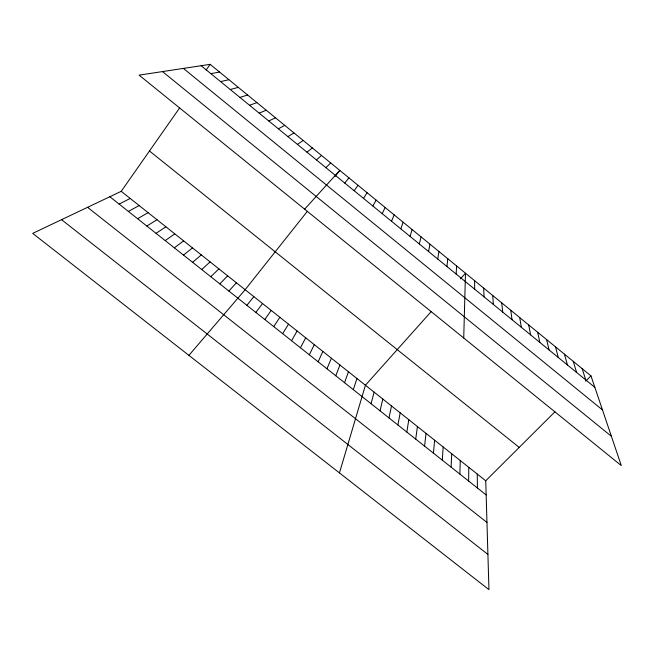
<?xml version="1.0" encoding="UTF-8"?>
<svg xmlns="http://www.w3.org/2000/svg" width="654" height="654" viewBox="0 0 654 654"><rect width="100%" height="100%" fill="white"/><g stroke="black" fill="none" stroke-linecap="round" stroke-linejoin="round"><path stroke-width="0.98" d="M468.656 481.058L468.771 467.308M459.885 474.101L460.252 460.547M463.727 337.995L465.484 273.217L460.424 278.874M451.088 467.136L451.726 453.778M456.116 274.034L456.639 265.974M442.276 460.146L443.175 446.984M433.439 453.148L434.616 440.183M446.952 266.546L447.769 258.722M424.585 446.134L426.024 433.365M415.715 439.104L417.424 426.539M437.771 259.041L438.883 251.455M406.821 432.057L408.807 419.688M397.91 424.994L400.166 412.829M428.558 251.52L429.972 244.171M388.975 417.914L391.509 405.954M380.023 410.826L382.827 399.063M419.337 243.983L421.053 236.871M371.055 403.714L374.137 392.155M410.083 236.429L412.102 229.546M339.459 472.916L365.423 385.239L431.231 311.566M353.315 389.661L356.945 378.511M400.82 228.851L403.134 222.213M344.552 382.713L348.451 371.766M335.764 375.756L339.941 365.006M391.525 221.265L394.149 214.864M326.959 368.774L331.414 358.228M318.138 361.785L322.863 351.443M382.214 213.654L385.149 207.498M309.301 354.779L314.304 344.642M300.439 347.764L305.72 337.824M372.878 206.035L376.115 200.116M291.561 340.726L297.12 330.998M282.659 333.671L288.504 324.155M363.526 198.391L367.074 192.717M273.748 326.608L279.863 317.296M554.968 411.767L485.734 480.788L488.955 589.655L32.7 233.388L121.235 191.32L179.67 107.861M206.206 69.97L210.147 64.345L590.971 375.862L621.3 465.591L139.106 75.136L210.147 64.345M264.805 319.528L271.206 310.421M354.149 190.731L358.008 185.295M255.853 312.424L262.532 303.538M307.38 211.283L245.136 289.714L188.908 355.359M335.028 176.449L339.81 170.416L304.633 209.174M246.877 305.312L253.842 296.63M344.748 183.055L348.917 177.863M228.867 291.046L236.405 282.781M219.826 283.885L227.657 275.841M585.657 381.168L590.971 375.862M325.888 167.645L330.687 162.952M210.776 276.707L218.894 268.876M201.702 269.513L210.106 261.902M316.422 159.911L321.539 155.464M192.603 262.311L201.309 254.913M183.488 255.085L192.489 247.907M306.939 152.161L312.367 147.968M174.356 247.85L183.643 240.885M165.2 240.598L174.79 233.846M297.431 144.395L303.178 140.455M156.028 233.323L165.912 226.799M146.831 226.039L157.009 219.736M287.899 136.612L293.973 132.917M137.61 218.738L148.098 212.656M128.38 211.414L139.163 205.56M278.351 128.805L284.743 125.364M119.118 204.081L130.203 198.448M268.778 120.982L275.489 117.802M259.18 113.142L266.219 110.215M249.558 105.286L256.924 102.613M239.92 97.405L247.613 94.993M230.249 89.516L238.277 87.358M220.57 81.603L228.916 79.706M210.858 73.665L219.54 72.038M61.55 219.679L487.917 554.437M87.562 207.318L486.968 522.464M109.847 196.731L486.159 494.923M121.235 191.32L485.734 480.788M149.464 151L519.211 447.418M183.373 68.408L602.489 409.935M162.486 71.58L611.4 436.3M201.121 65.719L594.87 387.381M582.142 368.635L585.747 379.933M573.288 361.4L576.607 372.461M564.418 354.141L567.451 364.981M555.524 346.865L558.263 357.476M546.613 339.573L549.066 349.964M537.678 332.265L539.836 342.426M528.726 324.948L530.59 334.873M519.75 317.607L521.32 327.302M510.758 310.249L512.033 319.708M501.741 302.876L502.722 312.105M492.707 295.485L493.386 304.478M483.658 288.079L484.034 296.842M477.265 474.052L477.42 487.998M474.583 280.656L474.657 289.174"/></g></svg>
